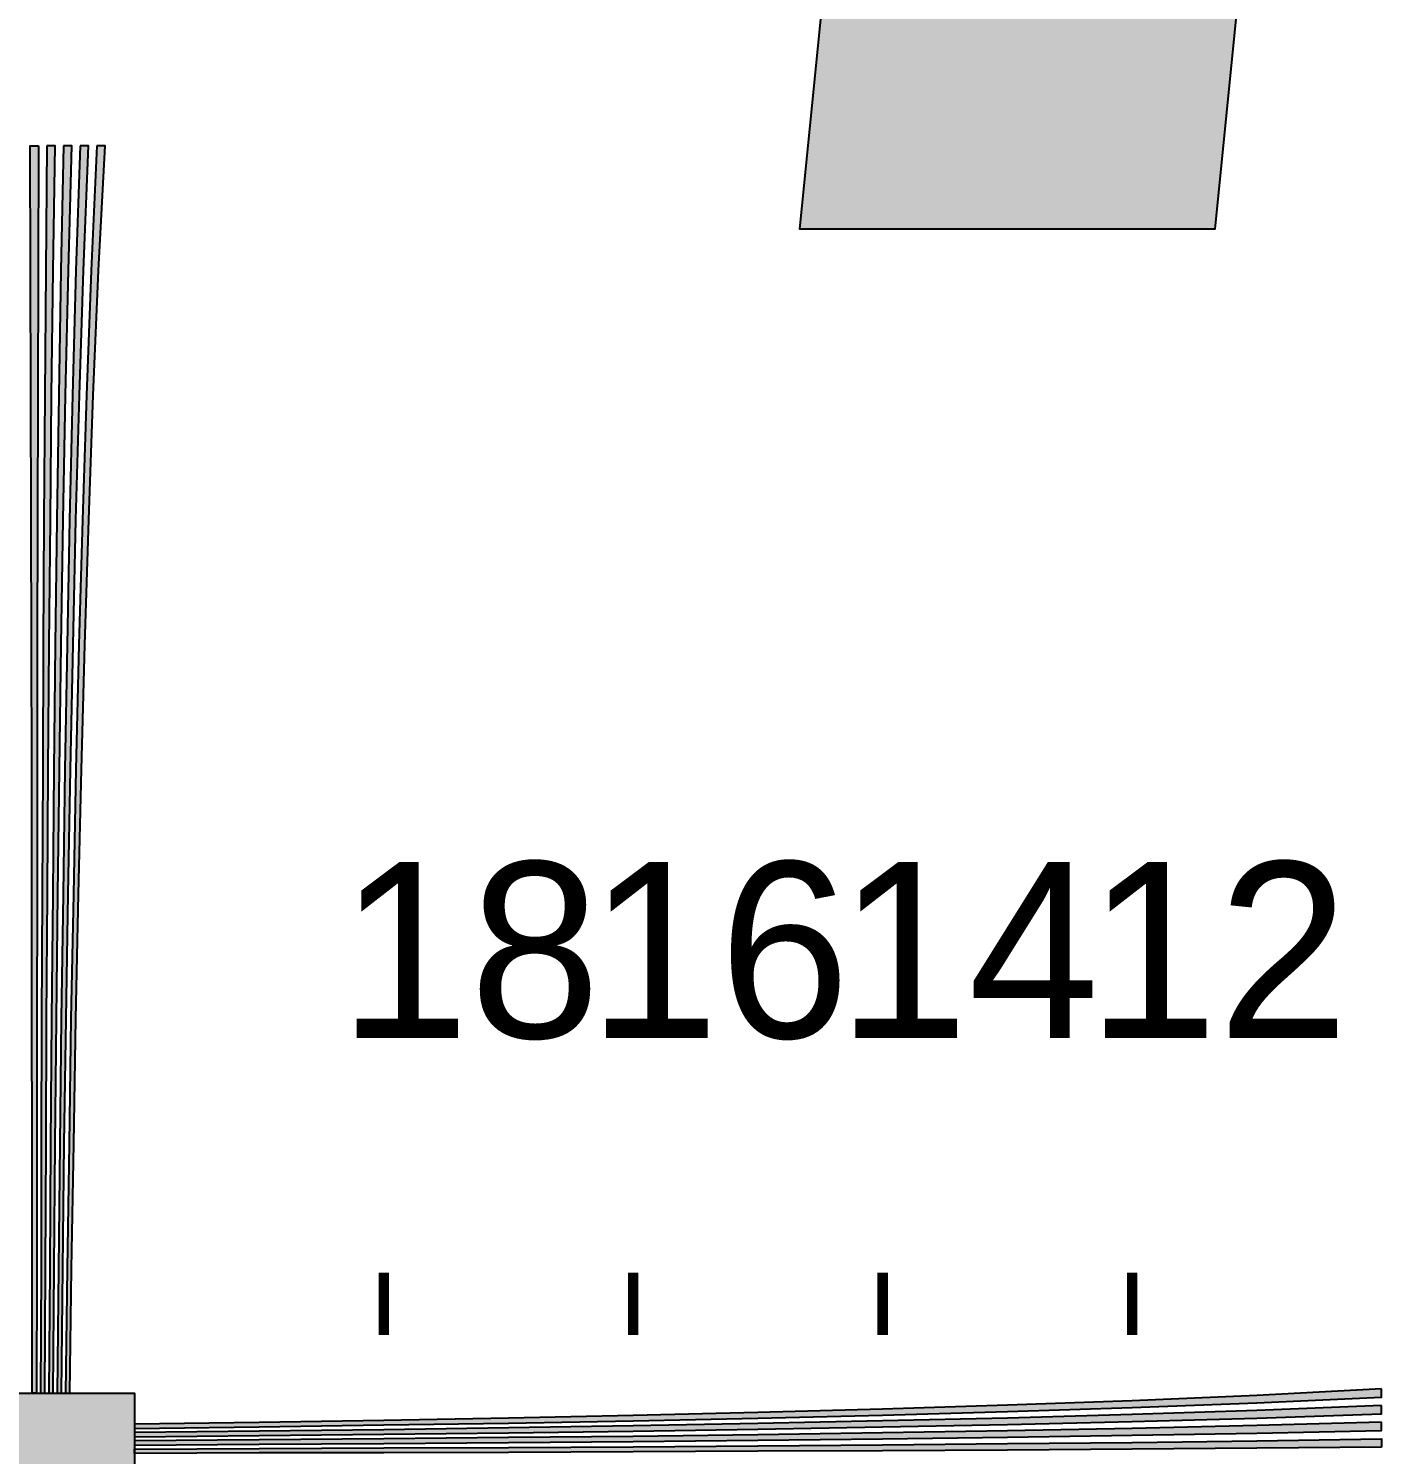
# Model space of a CAD drawing. Header units: millimetres. Extents: x 0 to 1582, y 0 to 984.
# Drawn here: x 228.9 to 359.1, y 306.4 to 443.5 of the extents above; entities that cross this region are included whole.
import ezdxf

# ---------------------------------------------------------------- set-up
doc = ezdxf.new("R2010")
doc.units = ezdxf.units.MM
for name, color, linetype in [('LABELS', 7, 'Continuous'), ('PERIPHERY', 7, 'Continuous'), ('SFR', 7, 'Continuous')]:
    doc.layers.add(name, color=color, linetype=linetype)

msp = doc.modelspace()

# ---------------------------------------------------------------- hatches: boundary and pattern name
at = {"layer": 'PERIPHERY', "true_color": 0x000000}
h = msp.add_hatch(color=7, dxfattribs=at)
h.dxf.hatch_style = 1
h.paths.add_polyline_path([(229.9, 432.25), (229.86, 420.25), (229.84, 408.25), (229.8, 396.25), (229.78, 384.25), (229.76, 372.25), (229.76, 360.25), (229.74, 348.25), (229.72, 336.25), (229.72, 324.25), (229.7, 312.25), (229.3, 312.25), (229.28, 324.25), (229.28, 336.25), (229.26, 348.25), (229.26, 360.25), (229.24, 372.25), (229.22, 384.25), (229.2, 396.25), (229.16, 408.25), (229.14, 420.25), (229.1, 432.25), (229.9, 432.25)])
h = msp.add_hatch(color=7, dxfattribs=at)
h.dxf.hatch_style = 1
h.paths.add_polyline_path([(230.7, 432.25), (230.6, 420.25), (230.5, 408.25), (230.42, 396.25), (230.36, 384.25), (230.3, 372.25), (230.26, 360.25), (230.2, 348.25), (230.16, 336.25), (230.14, 324.25), (230.1, 312.25), (230.5, 312.25), (230.56, 324.25), (230.62, 336.25), (230.68, 348.25), (230.76, 360.25), (230.84, 372.25), (230.92, 384.25), (231.04, 396.25), (231.16, 408.25), (231.32, 420.25), (231.5, 432.25), (230.7, 432.25)])
h = msp.add_hatch(color=7, dxfattribs=at)
h.dxf.hatch_style = 1
h.paths.add_polyline_path([(232.3, 432.25), (232.04, 420.25), (231.84, 408.25), (231.66, 396.25), (231.5, 384.25), (231.36, 372.25), (231.26, 360.25), (231.14, 348.25), (231.06, 336.25), (230.98, 324.25), (230.9, 312.25), (231.3, 312.25), (231.4, 324.25), (231.5, 336.25), (231.62, 348.25), (231.76, 360.25), (231.9, 372.25), (232.08, 384.25), (232.26, 396.25), (232.5, 408.25), (232.78, 420.25), (233.1, 432.25), (232.3, 432.25)])
h = msp.add_hatch(color=7, dxfattribs=at)
h.dxf.hatch_style = 1
h.paths.add_polyline_path([(233.9, 432.25), (233.5, 420.25), (233.16, 408.25), (232.88, 396.25), (232.64, 384.25), (232.44, 372.25), (232.26, 360.25), (232.08, 348.25), (231.94, 336.25), (231.82, 324.25), (231.7, 312.25), (232.1, 312.25), (232.24, 324.25), (232.38, 336.25), (232.56, 348.25), (232.76, 360.25), (232.96, 372.25), (233.22, 384.25), (233.5, 396.25), (233.84, 408.25), (234.22, 420.25), (234.7, 432.25), (233.9, 432.25)])
h = msp.add_hatch(color=7, dxfattribs=at)
h.dxf.hatch_style = 1
h.paths.add_polyline_path([(235.5, 432.25), (234.96, 420.25), (234.5, 408.25), (234.12, 396.25), (233.78, 384.25), (233.5, 372.25), (233.26, 360.25), (233.02, 348.25), (232.84, 336.25), (232.66, 324.25), (232.5, 312.25), (232.9, 312.25), (233.08, 324.25), (233.28, 336.25), (233.5, 348.25), (233.76, 360.25), (234.04, 372.25), (234.36, 384.25), (234.74, 396.25), (235.16, 408.25), (235.68, 420.25), (236.3, 432.25), (235.5, 432.25)])
h = msp.add_hatch(color=7, dxfattribs=at)
h.dxf.hatch_style = 1
h.paths.add_polyline_path([(239.12, 296.25), (223.12, 296.25), (223.12, 312.25), (239.12, 312.25), (239.12, 296.25)])
h = msp.add_hatch(color=7, dxfattribs=at)
h.dxf.hatch_style = 1
h.paths.add_polyline_path([(359.12, 312.66), (347.12, 312.04), (335.12, 311.52), (323.12, 311.1), (311.12, 310.72), (299.12, 310.4), (287.12, 310.1), (275.12, 309.86), (263.12, 309.64), (251.12, 309.44), (239.12, 309.26), (239.12, 308.86), (251.12, 309.02), (263.12, 309.2), (275.12, 309.38), (287.12, 309.6), (299.12, 309.86), (311.12, 310.14), (323.12, 310.48), (335.12, 310.86), (347.12, 311.32), (359.12, 311.86), (359.12, 312.66)])
h = msp.add_hatch(color=7, dxfattribs=at)
h.dxf.hatch_style = 1
h.paths.add_polyline_path([(359.12, 311.06), (347.12, 310.58), (335.12, 310.2), (323.12, 309.86), (311.12, 309.58), (299.12, 309.32), (287.12, 309.1), (275.12, 308.92), (263.12, 308.74), (251.12, 308.6), (239.12, 308.46), (239.12, 308.06), (251.12, 308.18), (263.12, 308.3), (275.12, 308.44), (287.12, 308.6), (299.12, 308.8), (311.12, 309), (323.12, 309.24), (335.12, 309.52), (347.12, 309.86), (359.12, 310.26), (359.12, 311.06)])
h = msp.add_hatch(color=7, dxfattribs=at)
h.dxf.hatch_style = 1
h.paths.add_polyline_path([(359.12, 309.46), (347.12, 309.14), (335.12, 308.86), (323.12, 308.62), (311.12, 308.44), (299.12, 308.26), (287.12, 308.1), (275.12, 307.98), (263.12, 307.86), (251.12, 307.76), (239.12, 307.66), (239.12, 307.26), (251.12, 307.34), (263.12, 307.42), (275.12, 307.5), (287.12, 307.6), (299.12, 307.72), (311.12, 307.86), (323.12, 308.02), (335.12, 308.2), (347.12, 308.4), (359.12, 308.66), (359.12, 309.46)])
h = msp.add_hatch(color=7, dxfattribs=at)
h.dxf.hatch_style = 1
h.paths.add_polyline_path([(359.12, 307.06), (347.12, 306.96), (335.12, 306.86), (323.12, 306.78), (311.12, 306.72), (299.12, 306.66), (287.12, 306.6), (275.12, 306.56), (263.12, 306.52), (251.12, 306.5), (239.12, 306.46), (239.12, 306.86), (251.12, 306.92), (263.12, 306.98), (275.12, 307.04), (287.12, 307.1), (299.12, 307.2), (311.12, 307.28), (323.12, 307.4), (335.12, 307.52), (347.12, 307.68), (359.12, 307.86), (359.12, 307.06)])
at = {"layer": 'SFR', "true_color": 0x000000}
h = msp.add_hatch(color=7, dxfattribs=at)
h.dxf.hatch_style = 1
h.paths.add_polyline_path([(119.12, 584.25), (103.12, 424.25), (143.12, 424.25), (149.93, 492.37), (308.35, 476.53), (303.12, 424.25), (343.12, 424.25), (359.12, 584.25), (319.12, 584.25), (312.31, 516.13), (153.89, 531.97), (159.12, 584.25), (119.12, 584.25), (119.12, 584.25)])

# ---------------------------------------------------------------- linework, layer by layer
at = {"layer": 'PERIPHERY', "color": 250}
for points in [[(229.9, 432.25), (229.86, 420.25), (229.84, 408.25), (229.8, 396.25), (229.78, 384.25), (229.76, 372.25), (229.76, 360.25), (229.74, 348.25), (229.72, 336.25), (229.72, 324.25), (229.7, 312.25), (229.3, 312.25), (229.28, 324.25), (229.28, 336.25), (229.26, 348.25), (229.26, 360.25), (229.24, 372.25), (229.22, 384.25), (229.2, 396.25), (229.16, 408.25), (229.14, 420.25), (229.1, 432.25), (229.9, 432.25)], [(230.7, 432.25), (230.6, 420.25), (230.5, 408.25), (230.42, 396.25), (230.36, 384.25), (230.3, 372.25), (230.26, 360.25), (230.2, 348.25), (230.16, 336.25), (230.14, 324.25), (230.1, 312.25), (230.5, 312.25), (230.56, 324.25), (230.62, 336.25), (230.68, 348.25), (230.76, 360.25), (230.84, 372.25), (230.92, 384.25), (231.04, 396.25), (231.16, 408.25), (231.32, 420.25), (231.5, 432.25), (230.7, 432.25)], [(232.3, 432.25), (232.04, 420.25), (231.84, 408.25), (231.66, 396.25), (231.5, 384.25), (231.36, 372.25), (231.26, 360.25), (231.14, 348.25), (231.06, 336.25), (230.98, 324.25), (230.9, 312.25), (231.3, 312.25), (231.4, 324.25), (231.5, 336.25), (231.62, 348.25), (231.76, 360.25), (231.9, 372.25), (232.08, 384.25), (232.26, 396.25), (232.5, 408.25), (232.78, 420.25), (233.1, 432.25), (232.3, 432.25)], [(233.9, 432.25), (233.5, 420.25), (233.16, 408.25), (232.88, 396.25), (232.64, 384.25), (232.44, 372.25), (232.26, 360.25), (232.08, 348.25), (231.94, 336.25), (231.82, 324.25), (231.7, 312.25), (232.1, 312.25), (232.24, 324.25), (232.38, 336.25), (232.56, 348.25), (232.76, 360.25), (232.96, 372.25), (233.22, 384.25), (233.5, 396.25), (233.84, 408.25), (234.22, 420.25), (234.7, 432.25), (233.9, 432.25)], [(235.5, 432.25), (234.96, 420.25), (234.5, 408.25), (234.12, 396.25), (233.78, 384.25), (233.5, 372.25), (233.26, 360.25), (233.02, 348.25), (232.84, 336.25), (232.66, 324.25), (232.5, 312.25), (232.9, 312.25), (233.08, 324.25), (233.28, 336.25), (233.5, 348.25), (233.76, 360.25), (234.04, 372.25), (234.36, 384.25), (234.74, 396.25), (235.16, 408.25), (235.68, 420.25), (236.3, 432.25), (235.5, 432.25)], [(239.12, 296.25), (223.12, 296.25), (223.12, 312.25), (239.12, 312.25), (239.12, 296.25)], [(359.12, 312.66), (347.12, 312.04), (335.12, 311.52), (323.12, 311.1), (311.12, 310.72), (299.12, 310.4), (287.12, 310.1), (275.12, 309.86), (263.12, 309.64), (251.12, 309.44), (239.12, 309.26), (239.12, 308.86), (251.12, 309.02), (263.12, 309.2), (275.12, 309.38), (287.12, 309.6), (299.12, 309.86), (311.12, 310.14), (323.12, 310.48), (335.12, 310.86), (347.12, 311.32), (359.12, 311.86), (359.12, 312.66)], [(359.12, 311.06), (347.12, 310.58), (335.12, 310.2), (323.12, 309.86), (311.12, 309.58), (299.12, 309.32), (287.12, 309.1), (275.12, 308.92), (263.12, 308.74), (251.12, 308.6), (239.12, 308.46), (239.12, 308.06), (251.12, 308.18), (263.12, 308.3), (275.12, 308.44), (287.12, 308.6), (299.12, 308.8), (311.12, 309), (323.12, 309.24), (335.12, 309.52), (347.12, 309.86), (359.12, 310.26), (359.12, 311.06)], [(359.12, 309.46), (347.12, 309.14), (335.12, 308.86), (323.12, 308.62), (311.12, 308.44), (299.12, 308.26), (287.12, 308.1), (275.12, 307.98), (263.12, 307.86), (251.12, 307.76), (239.12, 307.66), (239.12, 307.26), (251.12, 307.34), (263.12, 307.42), (275.12, 307.5), (287.12, 307.6), (299.12, 307.72), (311.12, 307.86), (323.12, 308.02), (335.12, 308.2), (347.12, 308.4), (359.12, 308.66), (359.12, 309.46)], [(359.12, 307.06), (347.12, 306.96), (335.12, 306.86), (323.12, 306.78), (311.12, 306.72), (299.12, 306.66), (287.12, 306.6), (275.12, 306.56), (263.12, 306.52), (251.12, 306.5), (239.12, 306.46), (239.12, 306.86), (251.12, 306.92), (263.12, 306.98), (275.12, 307.04), (287.12, 307.1), (299.12, 307.2), (311.12, 307.28), (323.12, 307.4), (335.12, 307.52), (347.12, 307.68), (359.12, 307.86), (359.12, 307.06)]]:
    msp.add_lwpolyline(points, close=True, dxfattribs=at)
at = {"layer": 'PERIPHERY', "color": 250, "lineweight": 35, "const_width": 1}
for points in [[(263.12, 317.86), (263.12, 323.86)], [(287.12, 317.86), (287.12, 323.86)], [(311.12, 317.86), (311.12, 323.86)], [(335.12, 317.86), (335.12, 323.86)]]:
    msp.add_lwpolyline(points, dxfattribs=at)
at = {"layer": 'PERIPHERY', "color": 250, "true_color": 0x000000}
for points in [[(229.9, 432.25), (229.1, 432.25), (229.14, 420.25)], [(229.9, 432.25), (229.14, 420.25), (229.16, 408.25)], [(229.9, 432.25), (229.16, 408.25), (229.2, 396.25)], [(229.9, 432.25), (229.2, 396.25), (229.22, 384.25)], [(229.9, 432.25), (229.22, 384.25), (229.24, 372.25)], [(229.9, 432.25), (229.24, 372.25), (229.26, 360.25)], [(229.9, 432.25), (229.26, 360.25), (229.26, 348.25)], [(229.9, 432.25), (229.26, 348.25), (229.28, 336.25)], [(229.9, 432.25), (229.28, 336.25), (229.28, 324.25)], [(229.9, 432.25), (229.28, 324.25), (229.3, 312.25)], [(229.3, 312.25), (229.86, 420.25), (229.9, 432.25)], [(231.5, 432.25), (230.26, 360.25), (230.2, 348.25)], [(230.2, 348.25), (231.32, 420.25), (231.5, 432.25)], [(231.5, 432.25), (230.3, 372.25), (230.26, 360.25)], [(231.5, 432.25), (230.36, 384.25), (230.3, 372.25)], [(231.5, 432.25), (230.42, 396.25), (230.36, 384.25)], [(231.5, 432.25), (230.5, 408.25), (230.42, 396.25)], [(231.5, 432.25), (230.6, 420.25), (230.5, 408.25)], [(231.5, 432.25), (230.7, 432.25), (230.6, 420.25)], [(233.1, 432.25), (231.5, 384.25), (231.36, 372.25)], [(231.36, 372.25), (232.78, 420.25), (233.1, 432.25)], [(233.1, 432.25), (231.66, 396.25), (231.5, 384.25)], [(233.1, 432.25), (231.84, 408.25), (231.66, 396.25)], [(233.1, 432.25), (232.04, 420.25), (231.84, 408.25)], [(233.1, 432.25), (232.3, 432.25), (232.04, 420.25)], [(234.7, 432.25), (232.88, 396.25), (232.64, 384.25)], [(232.64, 384.25), (234.22, 420.25), (234.7, 432.25)], [(234.7, 432.25), (233.16, 408.25), (232.88, 396.25)], [(234.7, 432.25), (233.5, 420.25), (233.16, 408.25)], [(234.7, 432.25), (233.9, 432.25), (233.5, 420.25)], [(236.3, 432.25), (234.12, 396.25), (233.78, 384.25)], [(233.78, 384.25), (235.68, 420.25), (236.3, 432.25)], [(236.3, 432.25), (234.5, 408.25), (234.12, 396.25)], [(236.3, 432.25), (234.96, 420.25), (234.5, 408.25)], [(236.3, 432.25), (235.5, 432.25), (234.96, 420.25)], [(229.3, 312.25), (229.84, 408.25), (229.86, 420.25)], [(230.2, 348.25), (231.16, 408.25), (231.32, 420.25)], [(231.36, 372.25), (232.5, 408.25), (232.78, 420.25)], [(232.64, 384.25), (233.84, 408.25), (234.22, 420.25)], [(233.78, 384.25), (235.16, 408.25), (235.68, 420.25)], [(229.3, 312.25), (229.8, 396.25), (229.84, 408.25)], [(230.2, 348.25), (231.04, 396.25), (231.16, 408.25)], [(231.36, 372.25), (232.26, 396.25), (232.5, 408.25)], [(232.64, 384.25), (233.5, 396.25), (233.84, 408.25)], [(233.78, 384.25), (234.74, 396.25), (235.16, 408.25)], [(229.3, 312.25), (229.78, 384.25), (229.8, 396.25)], [(230.2, 348.25), (230.92, 384.25), (231.04, 396.25)], [(231.36, 372.25), (232.08, 384.25), (232.26, 396.25)], [(232.64, 384.25), (233.22, 384.25), (233.5, 396.25)], [(233.78, 384.25), (234.36, 384.25), (234.74, 396.25)], [(229.3, 312.25), (229.76, 372.25), (229.78, 384.25)], [(230.2, 348.25), (230.84, 372.25), (230.92, 384.25)], [(231.36, 372.25), (231.9, 372.25), (232.08, 384.25)], [(232.64, 384.25), (231.82, 324.25), (231.7, 312.25)], [(232.64, 384.25), (231.7, 312.25), (232.1, 312.25)], [(232.64, 384.25), (231.94, 336.25), (231.82, 324.25)], [(232.64, 384.25), (232.08, 348.25), (231.94, 336.25)], [(232.64, 384.25), (232.26, 360.25), (232.08, 348.25)], [(232.64, 384.25), (232.1, 312.25), (232.24, 324.25)], [(232.64, 384.25), (232.24, 324.25), (232.38, 336.25)], [(232.64, 384.25), (232.44, 372.25), (232.26, 360.25)], [(232.64, 384.25), (232.38, 336.25), (232.56, 348.25)], [(233.78, 384.25), (232.66, 324.25), (232.5, 312.25)], [(233.78, 384.25), (232.5, 312.25), (232.9, 312.25)], [(232.64, 384.25), (232.56, 348.25), (232.76, 360.25)], [(232.64, 384.25), (232.76, 360.25), (232.96, 372.25)], [(232.64, 384.25), (232.96, 372.25), (233.22, 384.25)], [(233.78, 384.25), (232.84, 336.25), (232.66, 324.25)], [(233.78, 384.25), (233.02, 348.25), (232.84, 336.25)], [(233.78, 384.25), (232.9, 312.25), (233.08, 324.25)], [(233.78, 384.25), (233.26, 360.25), (233.02, 348.25)], [(233.78, 384.25), (233.08, 324.25), (233.28, 336.25)], [(233.78, 384.25), (233.5, 372.25), (233.26, 360.25)], [(233.78, 384.25), (233.28, 336.25), (233.5, 348.25)], [(233.78, 384.25), (233.5, 348.25), (233.76, 360.25)], [(233.78, 384.25), (233.76, 360.25), (234.04, 372.25)], [(233.78, 384.25), (234.04, 372.25), (234.36, 384.25)], [(229.3, 312.25), (229.76, 360.25), (229.76, 372.25)], [(230.2, 348.25), (230.76, 360.25), (230.84, 372.25)], [(231.36, 372.25), (230.98, 324.25), (230.9, 312.25)], [(231.36, 372.25), (230.9, 312.25), (231.3, 312.25)], [(231.36, 372.25), (231.06, 336.25), (230.98, 324.25)], [(231.36, 372.25), (231.26, 360.25), (231.06, 336.25)], [(231.36, 372.25), (231.3, 312.25), (231.4, 324.25)], [(231.36, 372.25), (231.4, 324.25), (231.5, 336.25)], [(231.36, 372.25), (231.5, 336.25), (231.62, 348.25)], [(231.36, 372.25), (231.62, 348.25), (231.76, 360.25)], [(231.36, 372.25), (231.76, 360.25), (231.9, 372.25)], [(229.3, 312.25), (229.74, 348.25), (229.76, 360.25)], [(230.2, 348.25), (230.68, 348.25), (230.76, 360.25)], [(231.26, 360.25), (231.14, 348.25), (231.06, 336.25)], [(229.3, 312.25), (229.72, 336.25), (229.74, 348.25)], [(230.2, 348.25), (230.16, 336.25), (230.14, 324.25)], [(230.2, 348.25), (230.14, 324.25), (230.5, 312.25)], [(230.2, 348.25), (230.5, 312.25), (230.56, 324.25)], [(230.2, 348.25), (230.56, 324.25), (230.62, 336.25)], [(230.2, 348.25), (230.62, 336.25), (230.68, 348.25)], [(229.3, 312.25), (229.72, 324.25), (229.72, 336.25)], [(229.3, 312.25), (229.7, 312.25), (229.72, 324.25)], [(230.14, 324.25), (230.1, 312.25), (230.5, 312.25)], [(239.12, 296.25), (239.12, 312.25), (223.12, 312.25)], [(223.12, 312.25), (223.12, 296.25), (239.12, 296.25)], [(359.12, 311.86), (287.12, 310.1), (239.12, 308.86)], [(359.12, 311.86), (239.12, 308.86), (251.12, 309.02)], [(359.12, 311.86), (251.12, 309.02), (263.12, 309.2)], [(359.12, 311.86), (263.12, 309.2), (275.12, 309.38)], [(359.12, 311.86), (275.12, 309.38), (287.12, 309.6)], [(359.12, 311.86), (299.12, 310.4), (287.12, 310.1)], [(359.12, 311.86), (287.12, 309.6), (299.12, 309.86)], [(359.12, 311.86), (311.12, 310.72), (299.12, 310.4)], [(359.12, 311.86), (299.12, 309.86), (311.12, 310.14)], [(359.12, 311.86), (323.12, 311.1), (311.12, 310.72)], [(359.12, 311.86), (311.12, 310.14), (323.12, 310.48)], [(359.12, 311.86), (335.12, 311.52), (323.12, 311.1)], [(359.12, 311.86), (323.12, 310.48), (335.12, 310.86)], [(359.12, 311.86), (347.12, 312.04), (335.12, 311.52)], [(335.12, 310.86), (347.12, 311.32), (359.12, 311.86)], [(359.12, 311.86), (359.12, 312.66), (347.12, 312.04)], [(359.12, 310.26), (287.12, 309.1), (239.12, 308.06)], [(359.12, 310.26), (239.12, 308.06), (251.12, 308.18)], [(287.12, 310.1), (275.12, 309.86), (239.12, 308.86)], [(359.12, 310.26), (251.12, 308.18), (263.12, 308.3)], [(359.12, 310.26), (263.12, 308.3), (275.12, 308.44)], [(359.12, 310.26), (275.12, 308.44), (287.12, 308.6)], [(359.12, 310.26), (299.12, 309.32), (287.12, 309.1)], [(359.12, 310.26), (287.12, 308.6), (299.12, 308.8)], [(359.12, 310.26), (311.12, 309.58), (299.12, 309.32)], [(359.12, 310.26), (299.12, 308.8), (311.12, 309)], [(359.12, 310.26), (323.12, 309.86), (311.12, 309.58)], [(359.12, 310.26), (311.12, 309), (323.12, 309.24)], [(359.12, 310.26), (335.12, 310.2), (323.12, 309.86)], [(359.12, 310.26), (323.12, 309.24), (335.12, 309.52)], [(359.12, 310.26), (347.12, 310.58), (335.12, 310.2)], [(335.12, 309.52), (347.12, 309.86), (359.12, 310.26)], [(359.12, 310.26), (359.12, 311.06), (347.12, 310.58)], [(275.12, 309.86), (263.12, 309.64), (239.12, 308.86)], [(263.12, 309.64), (251.12, 309.44), (239.12, 308.86)], [(251.12, 309.44), (239.12, 309.26), (239.12, 308.86)], [(287.12, 309.1), (263.12, 308.74), (239.12, 308.06)], [(263.12, 308.74), (251.12, 308.6), (239.12, 308.46)], [(263.12, 308.74), (239.12, 308.46), (239.12, 308.06)], [(359.12, 308.66), (251.12, 307.76), (239.12, 307.66)], [(359.12, 308.66), (239.12, 307.66), (239.12, 307.26)], [(359.12, 308.66), (239.12, 307.26), (251.12, 307.34)], [(359.12, 308.66), (263.12, 307.86), (251.12, 307.76)], [(359.12, 308.66), (251.12, 307.34), (263.12, 307.42)], [(287.12, 309.1), (275.12, 308.92), (263.12, 308.74)], [(359.12, 308.66), (275.12, 307.98), (263.12, 307.86)], [(359.12, 308.66), (263.12, 307.42), (275.12, 307.5)], [(359.12, 308.66), (287.12, 308.1), (275.12, 307.98)], [(359.12, 308.66), (275.12, 307.5), (287.12, 307.6)], [(359.12, 308.66), (299.12, 308.26), (287.12, 308.1)], [(359.12, 308.66), (287.12, 307.6), (299.12, 307.72)], [(359.12, 308.66), (311.12, 308.44), (299.12, 308.26)], [(359.12, 308.66), (299.12, 307.72), (311.12, 307.86)], [(359.12, 308.66), (323.12, 308.62), (311.12, 308.44)], [(359.12, 308.66), (311.12, 307.86), (323.12, 308.02)], [(359.12, 308.66), (335.12, 308.86), (323.12, 308.62)], [(359.12, 308.66), (323.12, 308.02), (335.12, 308.2)], [(359.12, 308.66), (347.12, 309.14), (335.12, 308.86)], [(335.12, 308.2), (347.12, 308.4), (359.12, 308.66)], [(359.12, 308.66), (359.12, 309.46), (347.12, 309.14)], [(359.12, 307.06), (311.12, 307.28), (299.12, 307.2)], [(359.12, 307.06), (323.12, 307.4), (311.12, 307.28)], [(359.12, 307.06), (335.12, 307.52), (323.12, 307.4)], [(359.12, 307.06), (347.12, 307.68), (335.12, 307.52)], [(359.12, 307.06), (359.12, 307.86), (347.12, 307.68)], [(359.12, 307.06), (251.12, 306.92), (239.12, 306.86)], [(359.12, 307.06), (239.12, 306.86), (239.12, 306.46)], [(359.12, 307.06), (239.12, 306.46), (251.12, 306.5)], [(359.12, 307.06), (263.12, 306.98), (251.12, 306.92)], [(359.12, 307.06), (251.12, 306.5), (263.12, 306.52)], [(359.12, 307.06), (275.12, 307.04), (263.12, 306.98)], [(359.12, 307.06), (263.12, 306.52), (275.12, 306.56)], [(359.12, 307.06), (287.12, 307.1), (275.12, 307.04)], [(359.12, 307.06), (275.12, 306.56), (287.12, 306.6)], [(359.12, 307.06), (299.12, 307.2), (287.12, 307.1)], [(359.12, 307.06), (287.12, 306.6), (299.12, 306.66)], [(359.12, 307.06), (299.12, 306.66), (311.12, 306.72)], [(359.12, 307.06), (311.12, 306.72), (323.12, 306.78)], [(323.12, 306.78), (347.12, 306.96), (359.12, 307.06)], [(323.12, 306.78), (335.12, 306.86), (347.12, 306.96)]]:
    msp.add_solid(points, dxfattribs=at)
at = {"layer": 'SFR', "color": 250}
msp.add_lwpolyline([(119.12, 584.25), (103.12, 424.25), (143.12, 424.25), (149.93, 492.37), (308.35, 476.53), (303.12, 424.25), (343.12, 424.25), (359.12, 584.25), (319.12, 584.25), (312.31, 516.13), (153.89, 531.97), (159.12, 584.25), (119.12, 584.25), (119.12, 584.25)], close=True, dxfattribs=at)
at = {"layer": 'SFR', "color": 250, "true_color": 0x000000}
for points in [[(308.35, 476.53), (343.12, 424.25), (359.12, 584.25)], [(308.35, 476.53), (303.12, 424.25), (343.12, 424.25)]]:
    msp.add_solid(points, dxfattribs=at)

# ---------------------------------------------------------------- texts
at = {"layer": 'LABELS', "color": 250}
for s, p in [('18', (258.78, 346.43)), ('16', (282.78, 346.43)), ('12', (330.78, 346.43)), ('14', (306.78, 346.43))]:
    msp.add_text(s, height=16.933, dxfattribs=at).set_placement(p)

doc.saveas('drawing.dxf')
